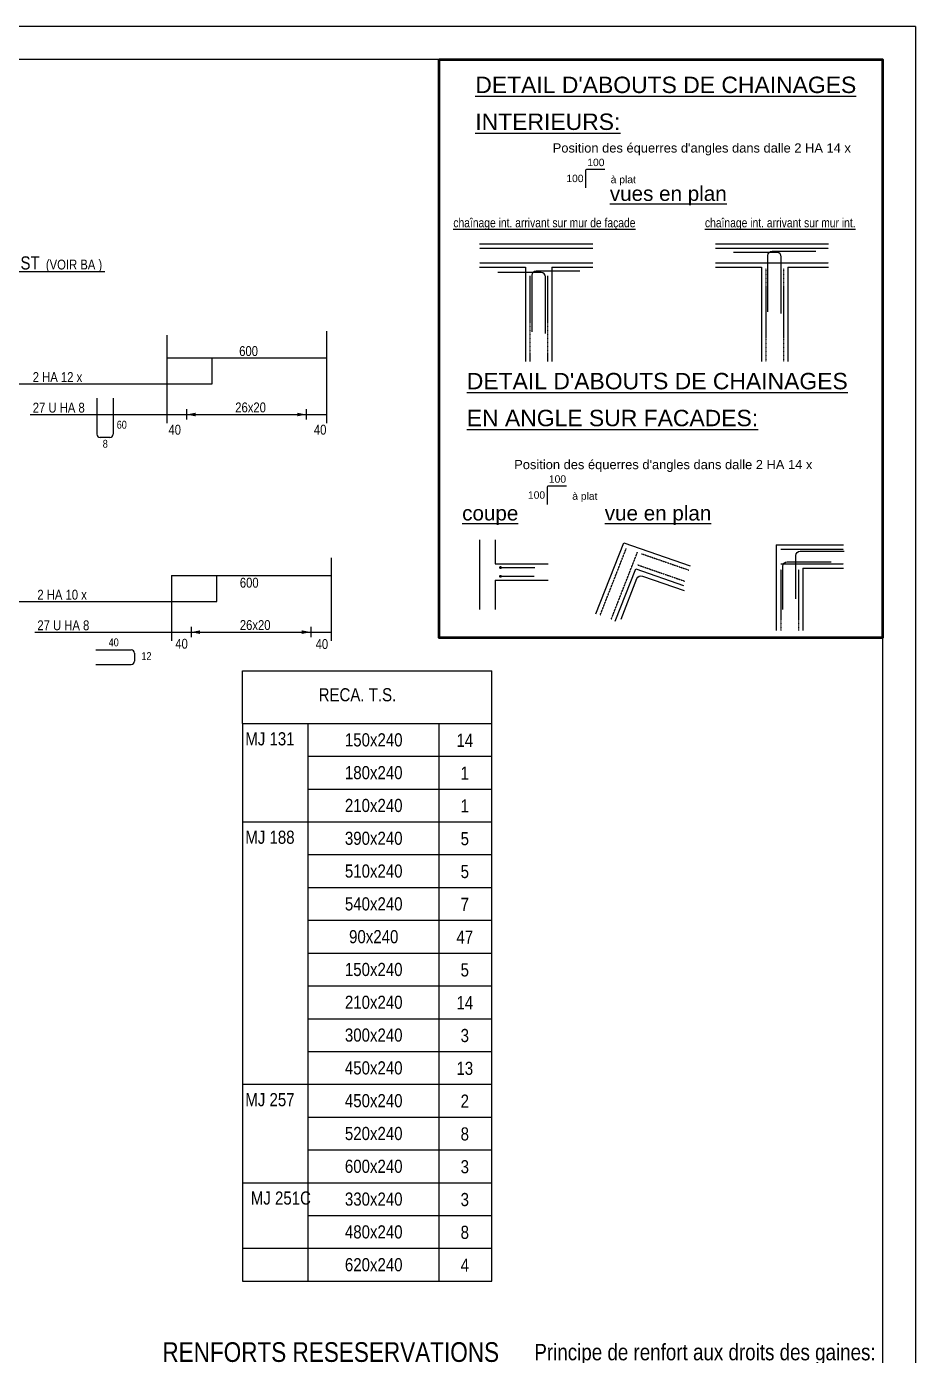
# Model space of a CAD drawing. Header units: millimetres. Extents: x 12045 to 47376, y -21493 to -16931.
# Drawn here: x 27155 to 28511, y -19249 to -17224 of the extents above; entities that cross this region are included whole.
import ezdxf
from ezdxf.enums import TextEntityAlignment as Align

# ---------------------------------------------------------------- set-up
doc = ezdxf.new("R2010")
doc.units = ezdxf.units.MM
doc.linetypes.add('CACHE', pattern=[9.525, 6.35, -3.175])
for name, color, linetype in [('01-Cad  2', 1, 'Continuous'), ('01_arm', 50, 'Continuous'), ('01_cote_gen', 4, 'Continuous'), ('01_linteaux', 2, 'Continuous'), ('01_texte', 230, 'Continuous'), ('AA_COTES', 2, 'Continuous')]:
    doc.layers.add(name, color=color, linetype=linetype)
doc.layers.add('01_coupés', color=2, linetype='Continuous', lineweight=50)
doc.styles.add('MATTE_TXT', font='arial.ttf')
doc.styles.add('michel-cote', font='ARIALN.TTF')
doc.styles.add('STYLE2', font='ARIALN.TTF')
doc.styles.add('stylemattecart', font='ARIALN.TTF')
doc.dimstyles.new('JB50', dxfattribs={"dimscale": 0.1, "dimtxt": 150, "dimasz": 15, "dimexe": 0.1, "dimexo": 0.1, "dimgap": 0.09, "dimtad": 1, "dimdec": 1, "dimdsep": 46, "dimtxsty": 'STYLE2', "dimblk1": 'BOND_G', "dimblk2": 'BOND_D', "dimsah": 1, "dimcen": 1.5, "dimdle": 0.01, "dimse1": 1, "dimse2": 1, "dimclrd": 4, "dimclre": 2, "dimclrt": 6, "dimazin": 2, "dimtfac": 2.333333, "dimtdec": 1, "dimtix": 1, "dimtmove": 2, "dimatfit": 3, "dimldrblk": 'BOND_G', "dimfxl": 1, "dimtolj": 1, "dimtzin": 0, "dimarcsym": 0})

# ---------------------------------------------------------------- blocks, each defined once
blk = doc.blocks.new('BOND_G')
at = {"layer": 'AA_COTES', "color": 0}
for p, q in [((0, -5), (0, 15)), ((5, 0), (-5, 0)), ((1.8, 1.8), (-1.8, -1.8))]:
    blk.add_line(p, q, dxfattribs=at)
blk = doc.blocks.new('BOND_D')
at = {"layer": 'AA_COTES', "color": 0}
for p, q in [((5, 0), (-5, 0)), ((-1.8, -1.8), (1.8, 1.8)), ((0, 5), (0, -15))]:
    blk.add_line(p, q, dxfattribs=at)
blk = doc.blocks.new('*D2620')
at = {"layer": '01_cote_gen', "color": 4, "lineweight": -2, "ltscale": 0.1, "transparency": 16777216}
blk.add_line((25174.2, -19211.6), (25174.2, -19204.7), dxfattribs=at)
at = {"layer": 'Defpoints', "color": 0, "ltscale": 0.1, "transparency": 16777216}
for p in [(25174.2, -19203.2), (25208.2, -19203.2), (27478.8, -19213.1)]:
    blk.add_point(p, dxfattribs=at)
at = {"layer": '01_cote_gen', "color": 4, "lineweight": -2, "ltscale": 0.1, "transparency": 16777216, "xscale": 1.5, "yscale": 1.5, "zscale": 1.5}
for name, p, rotation in [('BOND_D', (25174.2, -19203.2), 90), ('BOND_G', (25174.2, -19213.1), 270)]:
    blk.add_blockref(name, p, dxfattribs=dict(at, rotation=rotation))
at = {"layer": '01_cote_gen', "color": 6, "ltscale": 0.1, "transparency": 16777216, "insert": (25166.6, -19191.5), "char_height": 15, "attachment_point": 5, "rotation": 90, "style": 'STYLE2'}
blk.add_mtext('\\A1;10', dxfattribs=at)
blk = doc.blocks.new('*D2623')
at = {"layer": '01_cote_gen', "color": 4, "lineweight": -2, "ltscale": 0.1, "transparency": 16777216}
blk.add_line((25877.3, -19211.6), (25877.3, -19204.7), dxfattribs=at)
at = {"layer": 'Defpoints', "color": 0, "ltscale": 0.1, "transparency": 16777216}
for p in [(25877.3, -19203.2), (25911.3, -19203.2), (28181.9, -19213.1)]:
    blk.add_point(p, dxfattribs=at)
at = {"layer": '01_cote_gen', "color": 4, "lineweight": -2, "ltscale": 0.1, "transparency": 16777216, "xscale": 1.5, "yscale": 1.5, "zscale": 1.5}
for name, p, rotation in [('BOND_D', (25877.3, -19203.2), 90), ('BOND_G', (25877.3, -19213.1), 270)]:
    blk.add_blockref(name, p, dxfattribs=dict(at, rotation=rotation))
at = {"layer": '01_cote_gen', "color": 6, "ltscale": 0.1, "transparency": 16777216, "insert": (25869.7, -19191.5), "char_height": 15, "attachment_point": 5, "rotation": 90, "style": 'STYLE2'}
blk.add_mtext('\\A1;10', dxfattribs=at)

msp = doc.modelspace()

# ---------------------------------------------------------------- linework, layer by layer
at = {"layer": '01-Cad  2'}
for p, q in [((28510.92, -17223.64), (22570.92, -17223.64)), ((28510.92, -17223.64), (28510.92, -19938.64)), ((28460.92, -17273.64), (22620.92, -17273.64)), ((28460.92, -17273.64), (28460.92, -19938.64))]:
    msp.add_line(p, q, dxfattribs=at)
at = {"layer": '01_arm'}
for points in [[(28306.33, -17660.99), (28306.33, -17574.8, 0.4026423), (28299.85, -17568.06), (28233.57, -17568.06)], [(28285.99, -17658.66), (28285.99, -17572.48, -0.4026423), (28292.48, -17565.73), (28358.75, -17565.73)], [(27946.51, -17691.28), (27946.51, -17605.09, 0.4026423), (27940.03, -17598.35), (27873.75, -17598.35)], [(27926.17, -17688.95), (27926.17, -17602.77, -0.4026423), (27932.65, -17596.02), (27998.93, -17596.02)], [(28328.49, -18096.15), (28328.49, -18029.92, -0.4026423), (28335.23, -18023.44), (28402.25, -18023.44)], [(28308.43, -18112.19), (28308.43, -18045.96, -0.4026423), (28315.17, -18039.47), (28382.2, -18039.47)], [(28062.01, -18126.81), (28086.19, -18065.09, -0.4026423), (28094.68, -18061.18), (28158.01, -18083.13)]]:
    msp.add_lwpolyline(points, format="xyb", dxfattribs=at)
at = {"layer": '01_coupés'}
msp.add_lwpolyline([(27784.31, -17273.64), (28460.92, -17273.64), (28460.92, -18155.29), (27784.31, -18155.29)], close=True, dxfattribs=at)
at = {"layer": '01_linteaux', "linetype": 'Continuous'}
for p, q in [((27369.35, -17728.54), (27612.83, -17728.54)), ((27262.43, -17790.04), (27262.43, -17844.76)), ((27287.04, -17790.04), (27287.04, -17844.76)), ((27282.04, -17849.76), (27267.43, -17849.76)), ((27376.36, -18060.26), (27619.84, -18060.26)), ((27261.01, -18173.63), (27314.64, -18173.63)), ((27319.64, -18178.63), (27319.64, -18190.84)), ((27261.01, -18195.84), (27314.64, -18195.84))]:
    msp.add_line(p, q, dxfattribs=at)
for centre, start, end in [((27267.43, -17844.76), 180, 270), ((27282.04, -17844.76), 270, 0), ((27314.64, -18178.63), 0, 90), ((27314.64, -18190.84), 270, 0)]:
    msp.add_arc(centre, 5, start, end, dxfattribs=at)
at = {"layer": '01_texte'}
for p, q in [((27846.02, -17554.59), (28018.63, -17554.59)), ((28205.84, -17554.59), (28378.45, -17554.59)), ((27274.42, -17597.27), (27049.33, -17597.27)), ((27846.02, -17590.59), (27916.09, -17590.59)), ((27916.09, -17590.59), (27916.09, -17734)), ((27956.59, -17590.59), (28018.63, -17590.59)), ((27956.59, -17590.59), (27956.59, -17734)), ((28205.84, -17590.59), (28275.91, -17590.59)), ((28275.91, -17590.59), (28275.91, -17734)), ((28316.41, -17590.59), (28378.45, -17590.59)), ((28316.41, -17590.59), (28316.41, -17734)), ((27845.88, -18006.22), (27845.88, -18112.01)), ((27870.14, -18006.22), (27870.14, -18042.59)), ((28023.69, -18118.58), (28066, -18010.57)), ((28066, -18010.57), (28167.54, -18045.71)), ((28298.66, -18013.34), (28401.2, -18013.34)), ((28298.66, -18013.34), (28298.66, -18144.08)), ((27870.14, -18042.59), (27950.98, -18042.59)), ((27870.14, -18067.2), (27950.98, -18067.2)), ((27870.14, -18067.2), (27870.14, -18112.01)), ((27878.07, -18048.19), (27930.25, -18048.19)), ((27878.07, -18061.6), (27929.34, -18061.6)), ((28053.02, -18130.07), (28084.29, -18050.24)), ((28084.29, -18050.24), (28157.24, -18075.48)), ((28339.16, -18049.34), (28401.2, -18049.34)), ((28339.16, -18049.34), (28339.16, -18144.08))]:
    msp.add_line(p, q, dxfattribs=at)
at = {"layer": '01_texte', "linetype": 'CACHE', "ltscale": 0.03}
for p, q in [((27846.02, -17561.34), (28018.63, -17561.34)), ((28205.84, -17561.34), (28378.45, -17561.34)), ((27846.02, -17583.84), (28018.63, -17583.84)), ((28205.84, -17583.84), (28378.45, -17583.84)), ((28282.66, -17592.44), (28282.66, -17734)), ((28309.66, -17592.44), (28309.66, -17734)), ((27922.84, -17603.42), (27922.84, -17734)), ((27949.84, -17603.42), (27949.84, -17734)), ((28029.97, -18121.04), (28069.92, -18019.07)), ((28046.73, -18127.61), (28086.94, -18024.96)), ((28305.41, -18020.09), (28401.2, -18020.09)), ((28086.76, -18043.95), (28159.45, -18069.1)), ((28093.33, -18027.17), (28165.33, -18052.09)), ((28305.41, -18042.59), (28401.2, -18042.59)), ((28305.41, -18051.18), (28305.41, -18144.08)), ((28332.41, -18051.18), (28332.41, -18144.08))]:
    msp.add_line(p, q, dxfattribs=at)
at = {"layer": '01_texte', "ltscale": 30}
for p, q in [((27369.35, -17693.88), (27369.35, -17828.06)), ((27612.83, -17688.12), (27612.83, -17828.06)), ((27369.35, -17728.54), (27369.35, -17828.06)), ((27438.36, -17768.35), (27438.36, -17728.54)), ((27612.83, -17728.54), (27612.83, -17828.06)), ((27055.04, -17768.35), (27438.36, -17768.35)), ((27160.69, -17814.96), (27612.83, -17814.96)), ((27399.07, -17806.89), (27399.07, -17822.53)), ((27581.74, -17806.89), (27581.74, -17822.53)), ((27619.84, -18033.42), (27619.84, -18159.78)), ((27376.36, -18060.26), (27376.36, -18159.78)), ((27445.37, -18100.08), (27445.37, -18060.26)), ((27619.84, -18060.26), (27619.84, -18159.78)), ((27120.11, -18100.08), (27445.37, -18100.08)), ((27167.7, -18146.68), (27619.84, -18146.68)), ((27406.08, -18138.62), (27406.08, -18154.26)), ((27588.75, -18138.62), (27588.75, -18154.26)), ((27484.67, -18205.83), (27864.67, -18205.83)), ((27484.67, -18285.83), (27484.67, -18205.83)), ((27864.67, -18285.83), (27864.67, -18205.83)), ((27484.67, -18285.83), (27484.67, -19135.83)), ((27484.67, -18285.83), (27864.67, -18285.83)), ((27484.67, -18285.83), (27864.67, -18285.83)), ((27584.67, -19135.83), (27584.67, -18285.83)), ((27784.67, -19135.83), (27784.67, -18285.83)), ((27864.67, -19135.83), (27864.67, -18285.83)), ((27584.67, -18335.83), (27864.67, -18335.83)), ((27584.67, -18385.83), (27864.67, -18385.83)), ((27484.67, -18435.83), (27864.67, -18435.83)), ((27584.67, -18435.83), (27864.67, -18435.83)), ((27584.67, -18485.83), (27864.67, -18485.83)), ((27584.67, -19135.83), (27584.67, -18535.83)), ((27584.67, -18535.83), (27864.67, -18535.83)), ((27784.67, -19135.83), (27784.67, -18535.83)), ((27584.67, -18585.83), (27864.67, -18585.83)), ((27584.67, -18585.83), (27864.67, -18585.83)), ((27584.67, -18635.83), (27864.67, -18635.83)), ((27584.67, -18685.83), (27864.67, -18685.83)), ((27584.67, -18735.83), (27864.67, -18735.83)), ((27584.67, -18735.83), (27864.67, -18735.83)), ((27584.67, -18735.83), (27864.67, -18735.83)), ((27584.67, -18785.83), (27864.67, -18785.83)), ((27584.67, -18785.83), (27864.67, -18785.83)), ((27484.67, -18835.83), (27864.67, -18835.83)), ((27584.67, -18835.83), (27864.67, -18835.83)), ((27584.67, -18885.83), (27864.67, -18885.83)), ((27584.67, -18935.83), (27864.67, -18935.83)), ((27484.67, -18985.83), (27864.67, -18985.83)), ((27584.67, -18985.83), (27864.67, -18985.83)), ((27584.67, -19035.83), (27864.67, -19035.83)), ((27484.67, -19085.83), (27864.67, -19085.83)), ((27484.67, -19135.83), (27864.67, -19135.83))]:
    msp.add_line(p, q, dxfattribs=at)
at = {"layer": '01_texte'}
for points in [[(28037.24, -17441.51), (28009.84, -17441.51, 0.4142136), (28007.59, -17443.76), (28007.59, -17469.31)], [(27978.63, -17924.09), (27951.23, -17924.09, 0.4142136), (27948.98, -17926.34), (27948.98, -17951.88)]]:
    msp.add_lwpolyline(points, format="xyb", dxfattribs=at)
at = {"layer": '01_texte', "const_width": 2.25}
for points in [[(27876.94, -18048.19, 1), (27879.19, -18048.19, 1)], [(27876.94, -18061.6, -1), (27879.19, -18061.6, -1)]]:
    msp.add_lwpolyline(points, format="xyb", close=True, dxfattribs=at)
at = {"layer": '01_texte', "ltscale": 30}
for points in [[(27399.07, -17814.96), (27412.89, -17812.2), (27412.89, -17814.96)], [(27399.07, -17814.96), (27412.89, -17817.71), (27412.89, -17814.96)], [(27581.74, -17814.96), (27567.92, -17812.2), (27567.92, -17814.96)], [(27581.74, -17814.96), (27567.92, -17817.71), (27567.92, -17814.96)], [(27406.08, -18146.68), (27419.9, -18143.93), (27419.9, -18146.68)], [(27406.08, -18146.68), (27419.9, -18149.44), (27419.9, -18146.68)], [(27588.75, -18146.68), (27574.93, -18143.93), (27574.93, -18146.68)], [(27588.75, -18146.68), (27574.93, -18149.44), (27574.93, -18146.68)]]:
    msp.add_solid(points, dxfattribs=at)

# ---------------------------------------------------------------- texts
at = {"layer": '01_texte'}
for s, height, style, p in [("%%UDETAIL D'ABOUTS DE CHAINAGES", 25, 'MATTE_TXT', (27839.63, -17324.96)), ('%%UINTERIEURS:', 25, 'MATTE_TXT', (27839.63, -17381.21)), ('à plat', 11.25, 'MATTE_TXT', (28046.08, -17462.37)), ('%%Uvues en plan', 22.5, 'MATTE_TXT', (28044.83, -17489.32)), ('ST ', 20, 'STYLE2', (27145.92, -17593.88)), ('(VOIR BA )', 15, 'STYLE2', (27184.64, -17593.88)), ('600', 15, 'STYLE2', (27479.46, -17725.78)), ('2 HA 12 x', 15, 'STYLE2', (27164.63, -17765.39)), ("%%UDETAIL D'ABOUTS DE CHAINAGES", 25, 'MATTE_TXT', (27826.64, -17776.53)), ('27 U HA 8', 15, 'STYLE2', (27164.63, -17812)), ('26x20', 15, 'STYLE2', (27473.45, -17811.66)), ('%%UEN ANGLE SUR FACADES:', 25, 'MATTE_TXT', (27826.64, -17832.78)), ('60', 12, 'STYLE2', (27292.73, -17836.52)), ('40', 15, 'STYLE2', (27371.58, -17845.61)), ('40', 15, 'STYLE2', (27593.43, -17845.61)), ('8', 12, 'STYLE2', (27271.38, -17865.56)), ('à plat', 11.25, 'MATTE_TXT', (27987.47, -17944.94)), ('%%ucoupe', 22.5, 'MATTE_TXT', (27819.6, -17976.45)), ('%%uvue en plan', 22.5, 'MATTE_TXT', (28037.07, -17976.45)), ('600', 15, 'STYLE2', (27480.46, -18078.8)), ('2 HA 10 x', 15, 'STYLE2', (27171.64, -18097.12)), ('27 U HA 8', 15, 'STYLE2', (27171.64, -18143.73)), ('26x20', 15, 'STYLE2', (27480.46, -18143.38)), ('40', 12, 'STYLE2', (27280.44, -18168.23)), ('40', 15, 'STYLE2', (27382.02, -18171.89)), ('40', 15, 'STYLE2', (27596.02, -18172.34)), ('12', 12, 'STYLE2', (27330.39, -18189.22))]:
    msp.add_text(s, height=height, dxfattribs=dict(at, style=style)).set_placement(p)
at = {"layer": '01_texte', "style": 'MATTE_TXT'}
for p in [(28023.54, -17436.33), (27964.93, -17918.9)]:
    msp.add_text('100', height=11.25, dxfattribs=at).set_placement(p, align=Align.CENTER)
for p in [(28004.71, -17460.72), (27946.1, -17943.29)]:
    msp.add_text('100', height=11.25, dxfattribs=at).set_placement(p, align=Align.RIGHT)
at = {"layer": '01_texte', "style": 'MATTE_TXT', "width": 0.8}
for s, p in [('%%Uchaînage int. arrivant sur mur de façade', (27806.1, -17529.62)), ('%%Uchaînage int. arrivant sur mur int.', (28189.9, -17529.62))]:
    msp.add_text(s, height=14.0625, dxfattribs=at).set_placement(p)
at = {"layer": '01_texte', "ltscale": 30}
for s, height, style, p in [('RECA. T.S.', 20, 'michel-cote', (27600.67, -18252.12)), ('MJ 131', 20, 'STYLE2', (27488.8, -18319.25)), ('MJ 188', 20, 'STYLE2', (27488.8, -18469.25)), ('MJ 257', 20, 'STYLE2', (27488.8, -18869.25)), ('MJ 251C', 20, 'STYLE2', (27497.17, -19019.25)), ('RENFORTS RESESERVATIONS ', 30, 'michel-cote', (27362.34, -19259.01))]:
    msp.add_text(s, height=height, dxfattribs=dict(at, style=style)).set_placement(p)
at = {"layer": '01_texte', "ltscale": 30, "style": 'STYLE2'}
for s, p in [('150x240', (27684.67, -18310.83)), ('14', (27823.59, -18311.51)), ('180x240', (27684.67, -18360.83)), ('1', (27823.59, -18361.51)), ('210x240', (27684.67, -18410.83)), ('1', (27823.59, -18411.51)), ('390x240', (27684.67, -18460.83)), ('5', (27823.59, -18461.51)), ('510x240', (27684.67, -18510.83)), ('5', (27823.59, -18511.51)), ('540x240', (27684.67, -18560.83)), ('7', (27823.59, -18561.51)), ('90x240', (27684.67, -18610.83)), ('47', (27823.59, -18611.51)), ('150x240', (27684.67, -18660.83)), ('5', (27823.59, -18661.51)), ('210x240', (27684.67, -18710.83)), ('14', (27823.59, -18711.51)), ('300x240', (27684.67, -18760.83)), ('3', (27823.59, -18761.51)), ('450x240', (27684.67, -18810.83)), ('13', (27823.59, -18811.51)), ('450x240', (27684.67, -18860.83)), ('2', (27823.59, -18861.51)), ('520x240', (27684.67, -18910.83)), ('8', (27823.59, -18911.51)), ('600x240', (27684.67, -18960.83)), ('3', (27823.59, -18961.51)), ('330x240', (27684.67, -19010.83)), ('3', (27823.59, -19011.51)), ('480x240', (27684.67, -19060.83)), ('8', (27823.59, -19061.51)), ('620x240', (27684.67, -19110.83)), ('4', (27823.59, -19111.51))]:
    msp.add_text(s, height=20, dxfattribs=at).set_placement(p, align=Align.MIDDLE_CENTER)
at = {"layer": '01_texte', "attachment_point": 1}
for s, insert, char_height, width, style in [("Position des équerres d'angles dans dalle 2 HA 14 x ", (27957.71, -17401.62), 14.0625, 455.6598, 'MATTE_TXT'), ("Position des équerres d'angles dans dalle 2 HA 14 x ", (27898.97, -17884.19), 14.0625, 444.6509, 'MATTE_TXT'), ('{\\LPrincipe de renfort aux droits des gaines:}', (27929.69, -19231.55), 25, 531.7941, 'stylemattecart')]:
    msp.add_mtext(s, dxfattribs=dict(at, insert=insert, char_height=char_height, width=width, style=style))

# ---------------------------------------------------------------- dimensions: what is measured, and where the dimension line sits
at = {"layer": '01_cote_gen', "ltscale": 0.1}
for base, p1, p2, picture, middle in [((25174.23, -19203.15), (27478.79, -19213.13), (25208.22, -19203.15), '*D2620', (25166.56, -19191.47)), ((25877.33, -19203.15), (28181.89, -19213.13), (25911.33, -19203.15), '*D2623', (25869.66, -19191.47))]:
    dim = msp.add_linear_dim(base=base, p1=p1, p2=p2, angle=90, dimstyle='JB50', dxfattribs=at)
    dim.commit()
    dim.dimension.update_dxf_attribs({"geometry": picture, "text_midpoint": middle, "dimtype": 160})

doc.saveas('drawing.dxf')
